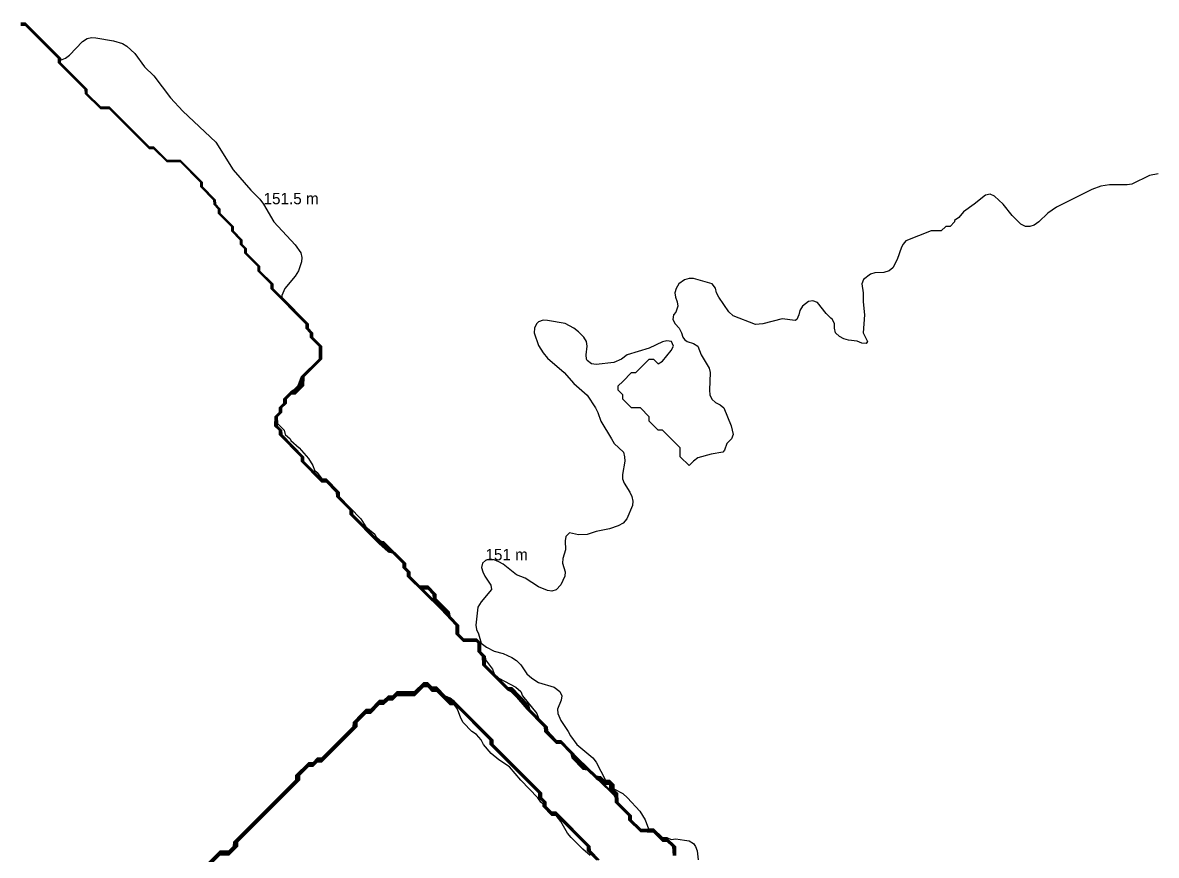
# Model space of a CAD drawing. Header units: metres. Extents: x 1651473 to 1651602, y 8211833 to 8211967.
# Drawn here: x 1651522.72 to 1651541.57, y 8211874.58 to 8211888.42 of the extents above; entities that cross this region are included whole.
import ezdxf

# ---------------------------------------------------------------- set-up
doc = ezdxf.new("R2010")
doc.units = ezdxf.units.M
doc.header["$MEASUREMENT"] = 0
doc.layers.add('Contour_Line_Minor', color=7, linetype='Continuous')
doc.layers.add('FeatureAttribs', color=7, linetype='Continuous')

# ---------------------------------------------------------------- blocks, each defined once
blk = doc.blocks.new('FEATURE')

msp = doc.modelspace()

# ---------------------------------------------------------------- linework, layer by layer
at = {"layer": 'Contour_Line_Minor', "color": 36, "true_color": 0x804000}
for points in [[(1651522.688, 8211888.415, 151.5), (1651522.761, 8211888.415, 151.5), (1651523.35, 8211887.827, 151.5), (1651523.35, 8211887.79, 151.5), (1651523.434, 8211887.827, 151.5), (1651523.498, 8211887.873, 151.5), (1651523.718, 8211888.104, 151.5), (1651523.792, 8211888.154, 151.5), (1651523.866, 8211888.167, 151.5), (1651523.939, 8211888.163, 151.5), (1651524.234, 8211888.112, 151.5), (1651524.381, 8211888.068, 151.5), (1651524.454, 8211888.025, 151.5), (1651524.584, 8211887.901, 151.5), (1651524.746, 8211887.68, 151.5), (1651524.903, 8211887.532, 151.5), (1651525.177, 8211887.164, 151.5), (1651525.387, 8211886.944, 151.5), (1651525.932, 8211886.428, 151.5), (1651526.221, 8211885.969, 151.5), (1651526.515, 8211885.632, 151.5), (1651526.663, 8211885.485, 151.5), (1651526.727, 8211885.398, 151.5), (1651526.9, 8211885.103, 151.5), (1651527.252, 8211884.725, 151.5), (1651527.348, 8211884.588, 151.5), (1651527.363, 8211884.514, 151.5), (1651527.357, 8211884.441, 151.5), (1651527.308, 8211884.294, 151.5), (1651527.252, 8211884.202, 151.5), (1651527.083, 8211883.999, 151.5), (1651527.031, 8211883.88, 151.5), (1651527.031, 8211883.852, 151.5), (1651527.469, 8211883.41, 151.5), (1651527.469, 8211883.337, 151.5), (1651527.543, 8211883.263, 151.5), (1651527.543, 8211883.19, 151.5), (1651527.69, 8211883.042, 151.5), (1651527.69, 8211882.821, 151.5), (1651527.395, 8211882.527, 151.5), (1651527.391, 8211882.38, 151.5), (1651527.252, 8211882.24, 151.5), (1651527.178, 8211882.236, 151.5), (1651527.101, 8211882.159, 151.5), (1651527.101, 8211882.085, 151.5), (1651527.028, 8211882.012, 151.5), (1651527.028, 8211881.938, 151.5), (1651526.955, 8211881.865, 151.5), (1651526.957, 8211881.753, 151.5), (1651527.067, 8211881.644, 151.5), (1651527.089, 8211881.57, 151.5), (1651527.168, 8211881.497, 151.5), (1651527.178, 8211881.471, 151.5), (1651527.32, 8211881.349, 151.5), (1651527.472, 8211881.17, 151.5), (1651527.546, 8211881.058, 151.5), (1651527.576, 8211880.981, 151.5), (1651527.62, 8211880.942, 151.5), (1651527.694, 8211880.834, 151.5), (1651527.767, 8211880.832, 151.5), (1651527.985, 8211880.613, 151.5), (1651527.986, 8211880.54, 151.5), (1651528.342, 8211880.172, 151.5), (1651528.429, 8211880.039, 151.5), (1651528.577, 8211879.914, 151.5), (1651528.595, 8211879.877, 151.5), (1651528.673, 8211879.804, 151.5), (1651528.724, 8211879.795, 151.5), (1651529.088, 8211879.435, 151.5), (1651529.088, 8211879.362, 151.5), (1651529.161, 8211879.288, 151.5), (1651529.161, 8211879.215, 151.5), (1651529.313, 8211879.063, 151.5), (1651529.46, 8211879.054, 151.5), (1651529.593, 8211878.92, 151.5), (1651529.594, 8211878.847, 151.5), (1651529.815, 8211878.626, 151.5), (1651529.823, 8211878.552, 151.5), (1651529.97, 8211878.405, 151.5), (1651529.971, 8211878.258, 151.5), (1651530.049, 8211878.18, 151.5), (1651530.27, 8211878.178, 151.5), (1651530.336, 8211878.111, 151.5), (1651530.337, 8211877.963, 151.5), (1651530.411, 8211877.89, 151.5), (1651530.417, 8211877.827, 151.5), (1651530.535, 8211877.669, 151.5), (1651530.563, 8211877.595, 151.5), (1651530.638, 8211877.521, 151.5), (1651530.92, 8211877.374, 151.5), (1651531.003, 8211877.301, 151.5), (1651531.034, 8211877.227, 151.5), (1651531.274, 8211876.933, 151.5), (1651531.298, 8211876.859, 151.5), (1651531.443, 8211876.712, 151.5), (1651531.447, 8211876.648, 151.5), (1651531.594, 8211876.491, 151.5), (1651531.668, 8211876.486, 151.5), (1651531.963, 8211876.18, 151.5), (1651532.257, 8211875.896, 151.5), (1651532.331, 8211875.889, 151.5), (1651532.404, 8211875.815, 151.5), (1651532.478, 8211875.814, 151.5), (1651532.537, 8211875.755, 151.5), (1651532.537, 8211875.681, 151.5), (1651532.612, 8211875.608, 151.5), (1651532.62, 8211875.461, 151.5), (1651532.84, 8211875.24, 151.5), (1651532.841, 8211875.166, 151.5), (1651532.993, 8211875.015, 151.5), (1651533.214, 8211875.011, 151.5), (1651533.361, 8211874.864, 151.5), (1651533.435, 8211874.864, 151.5), (1651533.576, 8211874.725, 151.5), (1651533.578, 8211874.577, 151.5)], [(1651522.688, 8211888.409, 152), (1651522.761, 8211888.409, 152), (1651523.344, 8211887.827, 152), (1651523.345, 8211887.753, 152), (1651523.788, 8211887.312, 152), (1651523.789, 8211887.238, 152), (1651524.013, 8211887.015, 152), (1651524.16, 8211887.015, 152), (1651524.822, 8211886.353, 152), (1651524.896, 8211886.353, 152), (1651525.117, 8211886.132, 152), (1651525.338, 8211886.132, 152), (1651525.704, 8211885.766, 152), (1651525.704, 8211885.692, 152), (1651525.924, 8211885.471, 152), (1651525.925, 8211885.398, 152), (1651525.998, 8211885.324, 152), (1651525.998, 8211885.251, 152), (1651526.219, 8211885.03, 152), (1651526.219, 8211884.956, 152), (1651526.366, 8211884.809, 152), (1651526.366, 8211884.735, 152), (1651526.44, 8211884.662, 152), (1651526.44, 8211884.588, 152), (1651526.66, 8211884.367, 152), (1651526.66, 8211884.294, 152), (1651526.879, 8211884.073, 152), (1651526.879, 8211883.999, 152), (1651527.463, 8211883.41, 152), (1651527.463, 8211883.337, 152), (1651527.537, 8211883.263, 152), (1651527.537, 8211883.19, 152), (1651527.684, 8211883.042, 152), (1651527.684, 8211882.821, 152), (1651527.39, 8211882.527, 152), (1651527.376, 8211882.38, 152), (1651527.252, 8211882.255, 152), (1651527.178, 8211882.242, 152), (1651527.095, 8211882.159, 152), (1651527.095, 8211882.085, 152), (1651527.022, 8211882.012, 152), (1651527.022, 8211881.938, 152), (1651526.949, 8211881.865, 152), (1651526.952, 8211881.717, 152), (1651527.026, 8211881.644, 152), (1651527.03, 8211881.57, 152), (1651527.392, 8211881.202, 152), (1651527.393, 8211881.128, 152), (1651527.693, 8211880.827, 152), (1651527.767, 8211880.825, 152), (1651527.978, 8211880.613, 152), (1651527.979, 8211880.54, 152), (1651528.201, 8211880.319, 152), (1651528.204, 8211880.245, 152), (1651528.65, 8211879.798, 152), (1651528.724, 8211879.775, 152), (1651528.842, 8211879.656, 152), (1651528.871, 8211879.646, 152), (1651529.081, 8211879.435, 152), (1651529.081, 8211879.362, 152), (1651529.154, 8211879.288, 152), (1651529.154, 8211879.215, 152), (1651529.313, 8211879.056, 152), (1651529.386, 8211879.038, 152), (1651529.46, 8211879.038, 152), (1651529.577, 8211878.92, 152), (1651529.577, 8211878.847, 152), (1651529.799, 8211878.626, 152), (1651529.816, 8211878.552, 152), (1651529.963, 8211878.405, 152), (1651529.964, 8211878.258, 152), (1651530.049, 8211878.173, 152), (1651530.27, 8211878.171, 152), (1651530.33, 8211878.111, 152), (1651530.331, 8211877.963, 152), (1651530.404, 8211877.89, 152), (1651530.411, 8211877.742, 152), (1651530.785, 8211877.371, 152), (1651530.858, 8211877.364, 152), (1651531.133, 8211877.08, 152), (1651531.152, 8211877.006, 152), (1651531.436, 8211876.712, 152), (1651531.441, 8211876.638, 152), (1651531.594, 8211876.484, 152), (1651531.668, 8211876.479, 152), (1651531.877, 8211876.27, 152), (1651531.889, 8211876.235, 152), (1651531.963, 8211876.161, 152), (1651532.075, 8211876.049, 152), (1651532.11, 8211876.038, 152), (1651532.257, 8211875.89, 152), (1651532.331, 8211875.875, 152), (1651532.404, 8211875.801, 152), (1651532.478, 8211875.8, 152), (1651532.523, 8211875.755, 152), (1651532.523, 8211875.681, 152), (1651532.598, 8211875.608, 152), (1651532.613, 8211875.461, 152), (1651532.834, 8211875.24, 152), (1651532.834, 8211875.166, 152), (1651532.993, 8211875.009, 152), (1651533.214, 8211875.004, 152), (1651533.361, 8211874.857, 152), (1651533.435, 8211874.857, 152), (1651533.569, 8211874.725, 152), (1651533.573, 8211874.577, 152)], [(1651522.688, 8211888.403, 152.5), (1651522.761, 8211888.403, 152.5), (1651523.338, 8211887.827, 152.5), (1651523.339, 8211887.753, 152.5), (1651523.782, 8211887.312, 152.5), (1651523.784, 8211887.238, 152.5), (1651524.013, 8211887.01, 152.5), (1651524.16, 8211887.01, 152.5), (1651524.822, 8211886.349, 152.5), (1651524.896, 8211886.349, 152.5), (1651525.117, 8211886.128, 152.5), (1651525.338, 8211886.127, 152.5), (1651525.699, 8211885.766, 152.5), (1651525.7, 8211885.692, 152.5), (1651525.92, 8211885.471, 152.5), (1651525.92, 8211885.398, 152.5), (1651525.993, 8211885.324, 152.5), (1651525.994, 8211885.251, 152.5), (1651526.214, 8211885.03, 152.5), (1651526.214, 8211884.956, 152.5), (1651526.361, 8211884.809, 152.5), (1651526.361, 8211884.735, 152.5), (1651526.435, 8211884.662, 152.5), (1651526.435, 8211884.588, 152.5), (1651526.655, 8211884.367, 152.5), (1651526.655, 8211884.294, 152.5), (1651526.874, 8211884.073, 152.5), (1651526.874, 8211883.999, 152.5), (1651527.458, 8211883.41, 152.5), (1651527.458, 8211883.337, 152.5), (1651527.531, 8211883.263, 152.5), (1651527.531, 8211883.19, 152.5), (1651527.678, 8211883.042, 152.5), (1651527.678, 8211882.821, 152.5), (1651527.384, 8211882.527, 152.5), (1651527.362, 8211882.38, 152.5), (1651527.252, 8211882.269, 152.5), (1651527.178, 8211882.249, 152.5), (1651527.089, 8211882.159, 152.5), (1651527.089, 8211882.085, 152.5), (1651527.016, 8211882.012, 152.5), (1651527.016, 8211881.938, 152.5), (1651526.943, 8211881.865, 152.5), (1651526.945, 8211881.717, 152.5), (1651527.019, 8211881.644, 152.5), (1651527.023, 8211881.57, 152.5), (1651527.385, 8211881.202, 152.5), (1651527.386, 8211881.128, 152.5), (1651527.693, 8211880.82, 152.5), (1651527.767, 8211880.818, 152.5), (1651527.971, 8211880.613, 152.5), (1651527.973, 8211880.54, 152.5), (1651528.194, 8211880.319, 152.5), (1651528.196, 8211880.245, 152.5), (1651528.65, 8211879.79, 152.5), (1651528.724, 8211879.756, 152.5), (1651528.824, 8211879.656, 152.5), (1651528.871, 8211879.639, 152.5), (1651529.075, 8211879.435, 152.5), (1651529.075, 8211879.362, 152.5), (1651529.147, 8211879.288, 152.5), (1651529.148, 8211879.215, 152.5), (1651529.313, 8211879.049, 152.5), (1651529.386, 8211879.021, 152.5), (1651529.46, 8211879.021, 152.5), (1651529.561, 8211878.92, 152.5), (1651529.561, 8211878.847, 152.5), (1651529.783, 8211878.626, 152.5), (1651529.81, 8211878.552, 152.5), (1651529.957, 8211878.405, 152.5), (1651529.958, 8211878.258, 152.5), (1651530.049, 8211878.167, 152.5), (1651530.27, 8211878.165, 152.5), (1651530.323, 8211878.111, 152.5), (1651530.324, 8211877.963, 152.5), (1651530.398, 8211877.89, 152.5), (1651530.404, 8211877.742, 152.5), (1651530.785, 8211877.364, 152.5), (1651530.858, 8211877.35, 152.5), (1651530.981, 8211877.227, 152.5), (1651531.113, 8211877.08, 152.5), (1651531.144, 8211877.006, 152.5), (1651531.429, 8211876.712, 152.5), (1651531.434, 8211876.638, 152.5), (1651531.594, 8211876.477, 152.5), (1651531.668, 8211876.473, 152.5), (1651531.871, 8211876.27, 152.5), (1651531.889, 8211876.216, 152.5), (1651531.963, 8211876.142, 152.5), (1651532.055, 8211876.049, 152.5), (1651532.11, 8211876.031, 152.5), (1651532.257, 8211875.884, 152.5), (1651532.331, 8211875.861, 152.5), (1651532.404, 8211875.787, 152.5), (1651532.478, 8211875.786, 152.5), (1651532.509, 8211875.755, 152.5), (1651532.509, 8211875.681, 152.5), (1651532.584, 8211875.608, 152.5), (1651532.606, 8211875.534, 152.5), (1651532.607, 8211875.461, 152.5), (1651532.827, 8211875.24, 152.5), (1651532.828, 8211875.166, 152.5), (1651532.993, 8211875.003, 152.5), (1651533.214, 8211874.997, 152.5), (1651533.361, 8211874.85, 152.5), (1651533.435, 8211874.85, 152.5), (1651533.561, 8211874.725, 152.5), (1651533.567, 8211874.577, 152.5)], [(1651522.688, 8211888.397, 153), (1651522.761, 8211888.397, 153), (1651523.333, 8211887.827, 153), (1651523.333, 8211887.753, 153), (1651523.776, 8211887.312, 153), (1651523.779, 8211887.238, 153), (1651524.013, 8211887.006, 153), (1651524.16, 8211887.006, 153), (1651524.822, 8211886.344, 153), (1651524.896, 8211886.344, 153), (1651525.117, 8211886.124, 153), (1651525.338, 8211886.123, 153), (1651525.695, 8211885.766, 153), (1651525.695, 8211885.692, 153), (1651525.915, 8211885.471, 153), (1651525.916, 8211885.398, 153), (1651525.989, 8211885.324, 153), (1651525.989, 8211885.251, 153), (1651526.21, 8211885.03, 153), (1651526.21, 8211884.956, 153), (1651526.357, 8211884.809, 153), (1651526.357, 8211884.735, 153), (1651526.43, 8211884.662, 153), (1651526.43, 8211884.588, 153), (1651526.65, 8211884.367, 153), (1651526.65, 8211884.294, 153), (1651526.869, 8211884.073, 153), (1651526.869, 8211883.999, 153), (1651527.452, 8211883.41, 153), (1651527.452, 8211883.337, 153), (1651527.526, 8211883.263, 153), (1651527.526, 8211883.19, 153), (1651527.673, 8211883.042, 153), (1651527.673, 8211882.821, 153), (1651527.378, 8211882.527, 153), (1651527.348, 8211882.38, 153), (1651527.252, 8211882.283, 153), (1651527.178, 8211882.255, 153), (1651527.083, 8211882.159, 153), (1651527.083, 8211882.085, 153), (1651527.01, 8211882.012, 153), (1651527.01, 8211881.938, 153), (1651526.937, 8211881.865, 153), (1651526.939, 8211881.717, 153), (1651527.012, 8211881.644, 153), (1651527.015, 8211881.57, 153), (1651527.378, 8211881.202, 153), (1651527.379, 8211881.128, 153), (1651527.693, 8211880.813, 153), (1651527.767, 8211880.811, 153), (1651527.964, 8211880.613, 153), (1651527.966, 8211880.54, 153), (1651528.187, 8211880.319, 153), (1651528.189, 8211880.245, 153), (1651528.65, 8211879.783, 153), (1651528.724, 8211879.737, 153), (1651528.805, 8211879.656, 153), (1651528.871, 8211879.633, 153), (1651529.068, 8211879.435, 153), (1651529.068, 8211879.362, 153), (1651529.141, 8211879.288, 153), (1651529.141, 8211879.215, 153), (1651529.313, 8211879.043, 153), (1651529.386, 8211879.004, 153), (1651529.46, 8211879.004, 153), (1651529.544, 8211878.92, 153), (1651529.545, 8211878.847, 153), (1651529.767, 8211878.626, 153), (1651529.803, 8211878.552, 153), (1651529.95, 8211878.405, 153), (1651529.951, 8211878.258, 153), (1651530.049, 8211878.16, 153), (1651530.27, 8211878.158, 153), (1651530.317, 8211878.111, 153), (1651530.318, 8211877.963, 153), (1651530.391, 8211877.89, 153), (1651530.397, 8211877.742, 153), (1651530.785, 8211877.357, 153), (1651530.858, 8211877.337, 153), (1651530.968, 8211877.227, 153), (1651531.006, 8211877.169, 153), (1651531.093, 8211877.08, 153), (1651531.137, 8211877.006, 153), (1651531.422, 8211876.712, 153), (1651531.427, 8211876.638, 153), (1651531.594, 8211876.47, 153), (1651531.668, 8211876.467, 153), (1651531.864, 8211876.27, 153), (1651531.889, 8211876.197, 153), (1651532.036, 8211876.049, 153), (1651532.11, 8211876.025, 153), (1651532.257, 8211875.877, 153), (1651532.331, 8211875.847, 153), (1651532.404, 8211875.773, 153), (1651532.478, 8211875.772, 153), (1651532.495, 8211875.755, 153), (1651532.496, 8211875.681, 153), (1651532.57, 8211875.608, 153), (1651532.6, 8211875.534, 153), (1651532.6, 8211875.461, 153), (1651532.821, 8211875.24, 153), (1651532.821, 8211875.166, 153), (1651532.993, 8211874.998, 153), (1651533.214, 8211874.99, 153), (1651533.361, 8211874.843, 153), (1651533.435, 8211874.843, 153), (1651533.554, 8211874.725, 153), (1651533.561, 8211874.577, 153)], [(1651522.688, 8211888.391, 153.5), (1651522.761, 8211888.391, 153.5), (1651523.327, 8211887.827, 153.5), (1651523.327, 8211887.753, 153.5), (1651523.77, 8211887.312, 153.5), (1651523.774, 8211887.238, 153.5), (1651524.013, 8211887.001, 153.5), (1651524.16, 8211887.001, 153.5), (1651524.822, 8211886.34, 153.5), (1651524.896, 8211886.34, 153.5), (1651525.117, 8211886.12, 153.5), (1651525.338, 8211886.119, 153.5), (1651525.691, 8211885.766, 153.5), (1651525.691, 8211885.692, 153.5), (1651525.911, 8211885.471, 153.5), (1651525.911, 8211885.398, 153.5), (1651525.984, 8211885.324, 153.5), (1651525.985, 8211885.251, 153.5), (1651526.205, 8211885.03, 153.5), (1651526.205, 8211884.956, 153.5), (1651526.352, 8211884.809, 153.5), (1651526.352, 8211884.735, 153.5), (1651526.426, 8211884.662, 153.5), (1651526.426, 8211884.588, 153.5), (1651526.645, 8211884.367, 153.5), (1651526.645, 8211884.294, 153.5), (1651526.863, 8211884.073, 153.5), (1651526.864, 8211883.999, 153.5), (1651527.446, 8211883.41, 153.5), (1651527.446, 8211883.337, 153.5), (1651527.52, 8211883.263, 153.5), (1651527.52, 8211883.19, 153.5), (1651527.667, 8211883.042, 153.5), (1651527.667, 8211882.821, 153.5), (1651527.373, 8211882.527, 153.5), (1651527.333, 8211882.38, 153.5), (1651527.252, 8211882.298, 153.5), (1651527.178, 8211882.261, 153.5), (1651527.077, 8211882.159, 153.5), (1651527.077, 8211882.085, 153.5), (1651527.004, 8211882.012, 153.5), (1651527.004, 8211881.938, 153.5), (1651526.931, 8211881.865, 153.5), (1651526.932, 8211881.717, 153.5), (1651527.005, 8211881.644, 153.5), (1651527.008, 8211881.57, 153.5), (1651527.371, 8211881.202, 153.5), (1651527.372, 8211881.128, 153.5), (1651527.693, 8211880.806, 153.5), (1651527.767, 8211880.804, 153.5), (1651527.957, 8211880.613, 153.5), (1651527.959, 8211880.54, 153.5), (1651528.18, 8211880.319, 153.5), (1651528.182, 8211880.245, 153.5), (1651528.65, 8211879.776, 153.5), (1651528.717, 8211879.73, 153.5), (1651528.797, 8211879.65, 153.5), (1651528.871, 8211879.626, 153.5), (1651529.061, 8211879.435, 153.5), (1651529.061, 8211879.362, 153.5), (1651529.134, 8211879.288, 153.5), (1651529.134, 8211879.215, 153.5), (1651529.313, 8211879.036, 153.5), (1651529.382, 8211878.994, 153.5), (1651529.681, 8211878.698, 153.5), (1651529.754, 8211878.623, 153.5), (1651529.797, 8211878.552, 153.5), (1651529.943, 8211878.405, 153.5), (1651529.944, 8211878.258, 153.5), (1651530.049, 8211878.154, 153.5), (1651530.27, 8211878.151, 153.5), (1651530.31, 8211878.111, 153.5), (1651530.311, 8211877.963, 153.5), (1651530.384, 8211877.89, 153.5), (1651530.39, 8211877.742, 153.5), (1651530.785, 8211877.349, 153.5), (1651530.858, 8211877.323, 153.5), (1651530.954, 8211877.227, 153.5), (1651531.003, 8211877.154, 153.5), (1651531.079, 8211877.077, 153.5), (1651531.129, 8211877.006, 153.5), (1651531.415, 8211876.712, 153.5), (1651531.42, 8211876.638, 153.5), (1651531.594, 8211876.464, 153.5), (1651531.668, 8211876.46, 153.5), (1651531.858, 8211876.27, 153.5), (1651531.879, 8211876.197, 153.5), (1651532.036, 8211876.04, 153.5), (1651532.11, 8211876.018, 153.5), (1651532.257, 8211875.871, 153.5), (1651532.331, 8211875.833, 153.5), (1651532.404, 8211875.759, 153.5), (1651532.481, 8211875.755, 153.5), (1651532.482, 8211875.681, 153.5), (1651532.556, 8211875.608, 153.5), (1651532.593, 8211875.534, 153.5), (1651532.594, 8211875.461, 153.5), (1651532.814, 8211875.24, 153.5), (1651532.815, 8211875.166, 153.5), (1651532.993, 8211874.992, 153.5), (1651533.214, 8211874.983, 153.5), (1651533.361, 8211874.836, 153.5), (1651533.435, 8211874.836, 153.5), (1651533.547, 8211874.725, 153.5), (1651533.555, 8211874.577, 153.5)], [(1651522.688, 8211888.385, 154), (1651522.761, 8211888.385, 154), (1651523.321, 8211887.827, 154), (1651523.321, 8211887.753, 154), (1651523.764, 8211887.312, 154), (1651523.769, 8211887.238, 154), (1651524.013, 8211886.996, 154), (1651524.16, 8211886.996, 154), (1651524.822, 8211886.336, 154), (1651524.896, 8211886.336, 154), (1651525.117, 8211886.116, 154), (1651525.338, 8211886.115, 154), (1651525.686, 8211885.766, 154), (1651525.687, 8211885.692, 154), (1651525.906, 8211885.471, 154), (1651525.907, 8211885.398, 154), (1651525.98, 8211885.324, 154), (1651525.981, 8211885.251, 154), (1651526.201, 8211885.03, 154), (1651526.201, 8211884.956, 154), (1651526.348, 8211884.809, 154), (1651526.348, 8211884.735, 154), (1651526.421, 8211884.662, 154), (1651526.421, 8211884.588, 154), (1651526.641, 8211884.367, 154), (1651526.641, 8211884.294, 154), (1651526.858, 8211884.073, 154), (1651526.859, 8211883.999, 154), (1651527.441, 8211883.41, 154), (1651527.441, 8211883.337, 154), (1651527.514, 8211883.263, 154), (1651527.514, 8211883.19, 154), (1651527.661, 8211883.042, 154), (1651527.661, 8211882.821, 154), (1651527.367, 8211882.527, 154), (1651527.32, 8211882.38, 154), (1651527.247, 8211882.306, 154), (1651527.178, 8211882.268, 154), (1651527.071, 8211882.159, 154), (1651527.071, 8211882.085, 154), (1651526.998, 8211882.012, 154), (1651526.998, 8211881.938, 154), (1651526.925, 8211881.865, 154), (1651526.925, 8211881.717, 154), (1651526.998, 8211881.644, 154), (1651527, 8211881.57, 154), (1651527.364, 8211881.202, 154), (1651527.364, 8211881.128, 154), (1651527.693, 8211880.799, 154), (1651527.767, 8211880.797, 154), (1651527.949, 8211880.613, 154), (1651527.952, 8211880.54, 154), (1651528.173, 8211880.319, 154), (1651528.175, 8211880.245, 154), (1651528.65, 8211879.768, 154), (1651528.706, 8211879.73, 154), (1651528.797, 8211879.639, 154), (1651528.871, 8211879.619, 154), (1651529.055, 8211879.435, 154), (1651529.055, 8211879.362, 154), (1651529.127, 8211879.288, 154), (1651529.128, 8211879.215, 154), (1651529.313, 8211879.029, 154), (1651529.371, 8211878.994, 154), (1651529.681, 8211878.687, 154), (1651529.754, 8211878.612, 154), (1651529.79, 8211878.552, 154), (1651529.937, 8211878.405, 154), (1651529.938, 8211878.258, 154), (1651530.049, 8211878.147, 154), (1651530.27, 8211878.145, 154), (1651530.303, 8211878.111, 154), (1651530.304, 8211877.963, 154), (1651530.378, 8211877.89, 154), (1651530.383, 8211877.742, 154), (1651530.785, 8211877.342, 154), (1651530.858, 8211877.309, 154), (1651530.94, 8211877.227, 154), (1651531.122, 8211877.006, 154), (1651531.409, 8211876.712, 154), (1651531.413, 8211876.638, 154), (1651531.594, 8211876.457, 154), (1651531.668, 8211876.454, 154), (1651531.852, 8211876.27, 154), (1651531.87, 8211876.197, 154), (1651532.036, 8211876.03, 154), (1651532.11, 8211876.012, 154), (1651532.257, 8211875.864, 154), (1651532.323, 8211875.829, 154), (1651532.551, 8211875.6, 154), (1651532.587, 8211875.534, 154), (1651532.587, 8211875.461, 154), (1651532.808, 8211875.24, 154), (1651532.808, 8211875.166, 154), (1651532.993, 8211874.986, 154), (1651533.214, 8211874.977, 154), (1651533.361, 8211874.829, 154), (1651533.435, 8211874.829, 154), (1651533.54, 8211874.725, 154), (1651533.55, 8211874.577, 154)], [(1651522.688, 8211888.379, 154.5), (1651522.761, 8211888.379, 154.5), (1651523.315, 8211887.827, 154.5), (1651523.315, 8211887.753, 154.5), (1651523.758, 8211887.312, 154.5), (1651523.764, 8211887.238, 154.5), (1651524.013, 8211886.991, 154.5), (1651524.16, 8211886.991, 154.5), (1651524.822, 8211886.331, 154.5), (1651524.896, 8211886.331, 154.5), (1651525.117, 8211886.112, 154.5), (1651525.338, 8211886.11, 154.5), (1651525.682, 8211885.766, 154.5), (1651525.682, 8211885.692, 154.5), (1651525.902, 8211885.471, 154.5), (1651525.902, 8211885.398, 154.5), (1651525.975, 8211885.324, 154.5), (1651525.976, 8211885.251, 154.5), (1651526.196, 8211885.03, 154.5), (1651526.196, 8211884.956, 154.5), (1651526.343, 8211884.809, 154.5), (1651526.343, 8211884.735, 154.5), (1651526.417, 8211884.662, 154.5), (1651526.417, 8211884.588, 154.5), (1651526.636, 8211884.367, 154.5), (1651526.636, 8211884.294, 154.5), (1651526.853, 8211884.073, 154.5), (1651526.853, 8211883.999, 154.5), (1651527.435, 8211883.41, 154.5), (1651527.435, 8211883.337, 154.5), (1651527.509, 8211883.263, 154.5), (1651527.509, 8211883.19, 154.5), (1651527.656, 8211883.042, 154.5), (1651527.656, 8211882.821, 154.5), (1651527.361, 8211882.527, 154.5), (1651527.309, 8211882.38, 154.5), (1651527.235, 8211882.306, 154.5), (1651527.178, 8211882.274, 154.5), (1651527.065, 8211882.159, 154.5), (1651527.065, 8211882.085, 154.5), (1651526.993, 8211882.012, 154.5), (1651526.991, 8211881.938, 154.5), (1651526.919, 8211881.865, 154.5), (1651526.918, 8211881.717, 154.5), (1651526.991, 8211881.644, 154.5), (1651526.993, 8211881.57, 154.5), (1651527.357, 8211881.202, 154.5), (1651527.357, 8211881.128, 154.5), (1651527.693, 8211880.792, 154.5), (1651527.767, 8211880.79, 154.5), (1651527.942, 8211880.613, 154.5), (1651527.945, 8211880.54, 154.5), (1651528.166, 8211880.319, 154.5), (1651528.168, 8211880.245, 154.5), (1651528.65, 8211879.761, 154.5), (1651528.797, 8211879.629, 154.5), (1651528.871, 8211879.612, 154.5), (1651529.048, 8211879.435, 154.5), (1651529.048, 8211879.362, 154.5), (1651529.12, 8211879.288, 154.5), (1651529.121, 8211879.215, 154.5), (1651529.681, 8211878.676, 154.5), (1651529.754, 8211878.601, 154.5), (1651529.784, 8211878.552, 154.5), (1651529.93, 8211878.405, 154.5), (1651529.931, 8211878.258, 154.5), (1651530.049, 8211878.14, 154.5), (1651530.27, 8211878.138, 154.5), (1651530.297, 8211878.111, 154.5), (1651530.298, 8211877.963, 154.5), (1651530.371, 8211877.89, 154.5), (1651530.376, 8211877.742, 154.5), (1651530.785, 8211877.335, 154.5), (1651530.853, 8211877.301, 154.5), (1651530.932, 8211877.221, 154.5), (1651531.114, 8211877.006, 154.5), (1651531.402, 8211876.712, 154.5), (1651531.405, 8211876.638, 154.5), (1651531.594, 8211876.45, 154.5), (1651531.668, 8211876.447, 154.5), (1651531.845, 8211876.27, 154.5), (1651531.86, 8211876.197, 154.5), (1651532.036, 8211876.021, 154.5), (1651532.11, 8211876.006, 154.5), (1651532.257, 8211875.858, 154.5), (1651532.311, 8211875.829, 154.5), (1651532.551, 8211875.588, 154.5), (1651532.58, 8211875.534, 154.5), (1651532.581, 8211875.461, 154.5), (1651532.801, 8211875.24, 154.5), (1651532.802, 8211875.166, 154.5), (1651532.993, 8211874.981, 154.5), (1651533.214, 8211874.97, 154.5), (1651533.361, 8211874.822, 154.5), (1651533.435, 8211874.822, 154.5), (1651533.532, 8211874.725, 154.5), (1651533.544, 8211874.577, 154.5)], [(1651522.688, 8211888.373, 155), (1651522.761, 8211888.372, 155), (1651523.309, 8211887.827, 155), (1651523.309, 8211887.753, 155), (1651523.752, 8211887.312, 155), (1651523.759, 8211887.238, 155), (1651524.013, 8211886.987, 155), (1651524.16, 8211886.987, 155), (1651524.822, 8211886.327, 155), (1651524.896, 8211886.327, 155), (1651525.117, 8211886.107, 155), (1651525.338, 8211886.106, 155), (1651525.678, 8211885.766, 155), (1651525.678, 8211885.692, 155), (1651525.897, 8211885.471, 155), (1651525.898, 8211885.398, 155), (1651525.971, 8211885.324, 155), (1651525.972, 8211885.251, 155), (1651526.192, 8211885.03, 155), (1651526.192, 8211884.956, 155), (1651526.339, 8211884.809, 155), (1651526.339, 8211884.735, 155), (1651526.412, 8211884.662, 155), (1651526.412, 8211884.588, 155), (1651526.631, 8211884.367, 155), (1651526.631, 8211884.294, 155), (1651526.847, 8211884.073, 155), (1651526.848, 8211883.999, 155), (1651527.429, 8211883.41, 155), (1651527.429, 8211883.337, 155), (1651527.503, 8211883.263, 155), (1651527.503, 8211883.19, 155), (1651527.65, 8211883.042, 155), (1651527.65, 8211882.821, 155), (1651527.355, 8211882.527, 155), (1651527.297, 8211882.38, 155), (1651527.224, 8211882.306, 155), (1651527.178, 8211882.281, 155), (1651527.059, 8211882.159, 155), (1651527.059, 8211882.085, 155), (1651526.987, 8211882.012, 155), (1651526.985, 8211881.938, 155), (1651526.914, 8211881.865, 155), (1651526.911, 8211881.717, 155), (1651526.984, 8211881.644, 155), (1651526.985, 8211881.57, 155), (1651527.35, 8211881.202, 155), (1651527.35, 8211881.128, 155), (1651527.693, 8211880.785, 155), (1651527.767, 8211880.783, 155), (1651527.935, 8211880.613, 155), (1651527.938, 8211880.54, 155), (1651528.159, 8211880.319, 155), (1651528.16, 8211880.245, 155), (1651528.65, 8211879.753, 155), (1651528.797, 8211879.619, 155), (1651528.871, 8211879.606, 155), (1651529.042, 8211879.435, 155), (1651529.042, 8211879.362, 155), (1651529.114, 8211879.288, 155), (1651529.114, 8211879.215, 155), (1651529.681, 8211878.665, 155), (1651529.923, 8211878.405, 155), (1651529.925, 8211878.258, 155), (1651530.049, 8211878.134, 155), (1651530.27, 8211878.131, 155), (1651530.29, 8211878.111, 155), (1651530.291, 8211877.963, 155), (1651530.364, 8211877.89, 155), (1651530.368, 8211877.742, 155), (1651530.785, 8211877.328, 155), (1651530.838, 8211877.301, 155), (1651530.932, 8211877.207, 155), (1651531.106, 8211877.006, 155), (1651531.395, 8211876.712, 155), (1651531.398, 8211876.638, 155), (1651531.594, 8211876.443, 155), (1651531.668, 8211876.441, 155), (1651531.839, 8211876.27, 155), (1651531.851, 8211876.197, 155), (1651532.036, 8211876.011, 155), (1651532.11, 8211875.999, 155), (1651532.257, 8211875.852, 155), (1651532.299, 8211875.829, 155), (1651532.551, 8211875.576, 155), (1651532.574, 8211875.534, 155), (1651532.574, 8211875.461, 155), (1651532.794, 8211875.24, 155), (1651532.795, 8211875.166, 155), (1651532.993, 8211874.975, 155), (1651533.214, 8211874.963, 155), (1651533.361, 8211874.815, 155), (1651533.435, 8211874.815, 155), (1651533.525, 8211874.725, 155), (1651533.538, 8211874.577, 155)], [(1651541.605, 8211885.906, 151), (1651541.458, 8211885.874, 151), (1651541.164, 8211885.734, 151), (1651541.09, 8211885.723, 151), (1651540.796, 8211885.722, 151), (1651540.648, 8211885.696, 151), (1651540.501, 8211885.645, 151), (1651539.912, 8211885.351, 151), (1651539.771, 8211885.251, 151), (1651539.618, 8211885.103, 151), (1651539.544, 8211885.051, 151), (1651539.471, 8211885.026, 151), (1651539.397, 8211885.028, 151), (1651539.323, 8211885.066, 151), (1651539.176, 8211885.213, 151), (1651539.029, 8211885.397, 151), (1651538.882, 8211885.535, 151), (1651538.808, 8211885.566, 151), (1651538.735, 8211885.551, 151), (1651538.547, 8211885.398, 151), (1651538.367, 8211885.273, 151), (1651538.289, 8211885.177, 151), (1651538.219, 8211885.126, 151), (1651538.219, 8211885.103, 151), (1651538.146, 8211885.03, 151), (1651538.072, 8211885.03, 151), (1651537.998, 8211884.956, 151), (1651537.828, 8211884.956, 151), (1651537.41, 8211884.79, 151), (1651537.362, 8211884.735, 151), (1651537.336, 8211884.686, 151), (1651537.262, 8211884.477, 151), (1651537.189, 8211884.342, 151), (1651537.132, 8211884.294, 151), (1651537.042, 8211884.264, 151), (1651536.894, 8211884.258, 151), (1651536.821, 8211884.235, 151), (1651536.702, 8211884.146, 151), (1651536.675, 8211884.073, 151), (1651536.698, 8211883.926, 151), (1651536.699, 8211883.778, 151), (1651536.721, 8211883.558, 151), (1651536.7, 8211883.263, 151), (1651536.769, 8211883.116, 151), (1651536.747, 8211883.086, 151), (1651536.674, 8211883.087, 151), (1651536.6, 8211883.123, 151), (1651536.453, 8211883.14, 151), (1651536.379, 8211883.16, 151), (1651536.305, 8211883.198, 151), (1651536.24, 8211883.263, 151), (1651536.222, 8211883.337, 151), (1651536.221, 8211883.41, 151), (1651536.191, 8211883.484, 151), (1651536.158, 8211883.504, 151), (1651536.085, 8211883.584, 151), (1651535.937, 8211883.763, 151), (1651535.864, 8211883.795, 151), (1651535.79, 8211883.78, 151), (1651535.69, 8211883.705, 151), (1651535.647, 8211883.631, 151), (1651535.631, 8211883.558, 151), (1651535.594, 8211883.484, 151), (1651535.569, 8211883.464, 151), (1651535.349, 8211883.493, 151), (1651535.029, 8211883.41, 151), (1651534.907, 8211883.399, 151), (1651534.539, 8211883.542, 151), (1651534.465, 8211883.608, 151), (1651534.298, 8211883.852, 151), (1651534.261, 8211883.926, 151), (1651534.244, 8211884.005, 151), (1651534.189, 8211884.073, 151), (1651533.876, 8211884.164, 151), (1651533.803, 8211884.162, 151), (1651533.729, 8211884.142, 151), (1651533.634, 8211884.073, 151), (1651533.59, 8211883.999, 151), (1651533.568, 8211883.926, 151), (1651533.576, 8211883.852, 151), (1651533.605, 8211883.778, 151), (1651533.617, 8211883.705, 151), (1651533.582, 8211883.602, 151), (1651533.544, 8211883.558, 151), (1651533.535, 8211883.484, 151), (1651533.571, 8211883.41, 151), (1651533.636, 8211883.337, 151), (1651533.68, 8211883.263, 151), (1651533.698, 8211883.19, 151), (1651533.729, 8211883.15, 151), (1651533.771, 8211883.116, 151), (1651533.876, 8211883.086, 151), (1651533.95, 8211883.037, 151), (1651534.006, 8211882.895, 151), (1651534.14, 8211882.674, 151), (1651534.153, 8211882.601, 151), (1651534.142, 8211882.306, 151), (1651534.15, 8211882.233, 151), (1651534.182, 8211882.159, 151), (1651534.244, 8211882.103, 151), (1651534.318, 8211882.067, 151), (1651534.379, 8211882.012, 151), (1651534.501, 8211881.717, 151), (1651534.535, 8211881.57, 151), (1651534.506, 8211881.497, 151), (1651534.433, 8211881.423, 151), (1651534.392, 8211881.309, 151), (1651534.363, 8211881.276, 151), (1651534.171, 8211881.242, 151), (1651533.95, 8211881.181, 151), (1651533.876, 8211881.129, 151), (1651533.803, 8211881.056, 151), (1651533.657, 8211881.202, 151), (1651533.656, 8211881.349, 151), (1651533.361, 8211881.644, 151), (1651533.288, 8211881.644, 151), (1651533.141, 8211881.791, 151), (1651533.141, 8211881.865, 151), (1651532.993, 8211882.013, 151), (1651532.846, 8211882.013, 151), (1651532.7, 8211882.159, 151), (1651532.699, 8211882.233, 151), (1651532.626, 8211882.306, 151), (1651532.626, 8211882.38, 151), (1651532.699, 8211882.453, 151), (1651532.846, 8211882.6, 151), (1651532.919, 8211882.6, 151), (1651533.14, 8211882.821, 151), (1651533.214, 8211882.821, 151), (1651533.288, 8211882.748, 151), (1651533.361, 8211882.791, 151), (1651533.507, 8211882.969, 151), (1651533.546, 8211883.042, 151), (1651533.513, 8211883.116, 151), (1651533.435, 8211883.127, 151), (1651533.361, 8211883.113, 151), (1651533.14, 8211883.008, 151), (1651532.772, 8211882.897, 151), (1651532.677, 8211882.821, 151), (1651532.551, 8211882.766, 151), (1651532.257, 8211882.737, 151), (1651532.183, 8211882.743, 151), (1651532.11, 8211882.802, 151), (1651532.1, 8211882.821, 151), (1651532.094, 8211882.895, 151), (1651532.107, 8211883.042, 151), (1651532.098, 8211883.116, 151), (1651532.054, 8211883.19, 151), (1651531.963, 8211883.275, 151), (1651531.884, 8211883.337, 151), (1651531.742, 8211883.416, 151), (1651531.447, 8211883.466, 151), (1651531.374, 8211883.469, 151), (1651531.3, 8211883.446, 151), (1651531.267, 8211883.41, 151), (1651531.233, 8211883.337, 151), (1651531.229, 8211883.263, 151), (1651531.3, 8211883.052, 151), (1651531.374, 8211882.926, 151), (1651531.447, 8211882.839, 151), (1651531.726, 8211882.601, 151), (1651531.889, 8211882.418, 151), (1651532.11, 8211882.227, 151), (1651532.247, 8211882.012, 151), (1651532.285, 8211881.938, 151), (1651532.336, 8211881.791, 151), (1651532.511, 8211881.497, 151), (1651532.558, 8211881.423, 151), (1651532.711, 8211881.276, 151), (1651532.731, 8211881.202, 151), (1651532.734, 8211881.128, 151), (1651532.695, 8211880.908, 151), (1651532.697, 8211880.834, 151), (1651532.725, 8211880.76, 151), (1651532.819, 8211880.613, 151), (1651532.85, 8211880.54, 151), (1651532.868, 8211880.466, 151), (1651532.863, 8211880.392, 151), (1651532.767, 8211880.172, 151), (1651532.706, 8211880.098, 151), (1651532.625, 8211880.056, 151), (1651532.478, 8211880.005, 151), (1651532.257, 8211879.957, 151), (1651532.11, 8211879.909, 151), (1651531.963, 8211879.905, 151), (1651531.815, 8211879.935, 151), (1651531.751, 8211879.877, 151), (1651531.742, 8211879.804, 151), (1651531.749, 8211879.656, 151), (1651531.705, 8211879.509, 151), (1651531.7, 8211879.435, 151), (1651531.744, 8211879.288, 151), (1651531.739, 8211879.215, 151), (1651531.668, 8211879.072, 151), (1651531.594, 8211878.992, 151), (1651531.521, 8211878.965, 151), (1651531.447, 8211878.981, 151), (1651531.3, 8211879.042, 151), (1651531.079, 8211879.183, 151), (1651530.932, 8211879.241, 151), (1651530.711, 8211879.414, 151), (1651530.638, 8211879.455, 151), (1651530.564, 8211879.487, 151), (1651530.49, 8211879.498, 151), (1651530.417, 8211879.48, 151), (1651530.367, 8211879.435, 151), (1651530.353, 8211879.362, 151), (1651530.372, 8211879.288, 151), (1651530.408, 8211879.215, 151), (1651530.507, 8211879.067, 151), (1651530.517, 8211878.994, 151), (1651530.343, 8211878.791, 151), (1651530.291, 8211878.699, 151), (1651530.256, 8211878.405, 151), (1651530.269, 8211878.331, 151), (1651530.302, 8211878.258, 151), (1651530.343, 8211878.103, 151), (1651530.432, 8211878.037, 151), (1651530.564, 8211877.97, 151), (1651530.711, 8211877.932, 151), (1651530.858, 8211877.863, 151), (1651530.932, 8211877.815, 151), (1651531.003, 8211877.742, 151), (1651531.105, 8211877.595, 151), (1651531.187, 8211877.522, 151), (1651531.3, 8211877.447, 151), (1651531.561, 8211877.374, 151), (1651531.655, 8211877.301, 151), (1651531.686, 8211877.227, 151), (1651531.677, 8211877.154, 151), (1651531.617, 8211877.006, 151), (1651531.62, 8211876.933, 151), (1651531.668, 8211876.818, 151), (1651531.792, 8211876.638, 151), (1651531.83, 8211876.565, 151), (1651531.936, 8211876.418, 151), (1651532.204, 8211876.197, 151), (1651532.256, 8211876.123, 151), (1651532.413, 8211875.829, 151), (1651532.478, 8211875.828, 151), (1651532.55, 8211875.755, 151), (1651532.551, 8211875.681, 151), (1651532.699, 8211875.606, 151), (1651532.78, 8211875.534, 151), (1651532.986, 8211875.313, 151), (1651533.075, 8211875.166, 151), (1651533.126, 8211875.019, 151), (1651533.214, 8211875.018, 151), (1651533.361, 8211874.871, 151), (1651533.435, 8211874.871, 151), (1651533.508, 8211874.843, 151), (1651533.582, 8211874.849, 151), (1651533.729, 8211874.832, 151), (1651533.803, 8211874.816, 151), (1651533.876, 8211874.772, 151), (1651533.911, 8211874.725, 151), (1651533.939, 8211874.651, 151), (1651533.952, 8211874.504, 151)], [(1651532.308, 8211874.504, 155), (1651532.162, 8211874.651, 155), (1651532.161, 8211874.725, 155), (1651531.594, 8211875.293, 155), (1651531.521, 8211875.294, 155), (1651531.428, 8211875.387, 155), (1651531.427, 8211875.461, 155), (1651531.353, 8211875.534, 155), (1651531.353, 8211875.608, 155), (1651530.544, 8211876.418, 155), (1651530.543, 8211876.491, 155), (1651529.901, 8211877.135, 155), (1651529.828, 8211877.19, 155), (1651529.754, 8211877.224, 155), (1651529.607, 8211877.37, 155), (1651529.533, 8211877.371, 155), (1651529.46, 8211877.443, 155), (1651529.386, 8211877.442, 155), (1651529.239, 8211877.299, 155), (1651528.945, 8211877.295, 155), (1651528.871, 8211877.222, 155), (1651528.797, 8211877.223, 155), (1651528.724, 8211877.149, 155), (1651528.65, 8211877.148, 155), (1651528.503, 8211877, 155), (1651528.429, 8211877, 155), (1651528.361, 8211876.933, 155), (1651528.215, 8211876.786, 155), (1651528.214, 8211876.712, 155), (1651527.693, 8211876.193, 155), (1651527.62, 8211876.19, 155), (1651527.546, 8211876.117, 155), (1651527.472, 8211876.117, 155), (1651527.258, 8211875.902, 155), (1651527.257, 8211875.829, 155), (1651526.225, 8211874.798, 155), (1651526.224, 8211874.725, 155), (1651526.147, 8211874.65, 155), (1651526, 8211874.646, 155), (1651525.779, 8211874.425, 155)], [(1651532.302, 8211874.504, 154.5), (1651532.155, 8211874.651, 154.5), (1651532.155, 8211874.725, 154.5), (1651531.594, 8211875.286, 154.5), (1651531.521, 8211875.287, 154.5), (1651531.421, 8211875.387, 154.5), (1651531.42, 8211875.461, 154.5), (1651531.347, 8211875.534, 154.5), (1651531.346, 8211875.608, 154.5), (1651530.537, 8211876.418, 154.5), (1651530.536, 8211876.491, 154.5), (1651529.901, 8211877.128, 154.5), (1651529.754, 8211877.216, 154.5), (1651529.607, 8211877.362, 154.5), (1651529.533, 8211877.362, 154.5), (1651529.46, 8211877.434, 154.5), (1651529.386, 8211877.434, 154.5), (1651529.239, 8211877.291, 154.5), (1651528.945, 8211877.287, 154.5), (1651528.871, 8211877.214, 154.5), (1651528.797, 8211877.214, 154.5), (1651528.724, 8211877.14, 154.5), (1651528.65, 8211877.14, 154.5), (1651528.503, 8211876.992, 154.5), (1651528.429, 8211876.992, 154.5), (1651528.37, 8211876.933, 154.5), (1651528.223, 8211876.786, 154.5), (1651528.223, 8211876.712, 154.5), (1651527.693, 8211876.185, 154.5), (1651527.62, 8211876.182, 154.5), (1651527.546, 8211876.109, 154.5), (1651527.472, 8211876.109, 154.5), (1651527.266, 8211875.902, 154.5), (1651527.266, 8211875.829, 154.5), (1651526.233, 8211874.798, 154.5), (1651526.233, 8211874.725, 154.5), (1651526.147, 8211874.641, 154.5), (1651526, 8211874.638, 154.5), (1651525.779, 8211874.417, 154.5)], [(1651532.295, 8211874.504, 154), (1651532.149, 8211874.651, 154), (1651532.148, 8211874.725, 154), (1651531.594, 8211875.28, 154), (1651531.521, 8211875.28, 154), (1651531.414, 8211875.387, 154), (1651531.414, 8211875.461, 154), (1651531.34, 8211875.534, 154), (1651531.34, 8211875.608, 154), (1651530.531, 8211876.418, 154), (1651530.529, 8211876.491, 154), (1651529.901, 8211877.121, 154), (1651529.754, 8211877.207, 154), (1651529.607, 8211877.353, 154), (1651529.533, 8211877.354, 154), (1651529.46, 8211877.426, 154), (1651529.386, 8211877.426, 154), (1651529.239, 8211877.282, 154), (1651528.945, 8211877.279, 154), (1651528.871, 8211877.206, 154), (1651528.797, 8211877.206, 154), (1651528.724, 8211877.132, 154), (1651528.65, 8211877.131, 154), (1651528.503, 8211876.984, 154), (1651528.429, 8211876.984, 154), (1651528.378, 8211876.933, 154), (1651528.231, 8211876.786, 154), (1651528.231, 8211876.712, 154), (1651527.693, 8211876.176, 154), (1651527.62, 8211876.174, 154), (1651527.546, 8211876.101, 154), (1651527.472, 8211876.1, 154), (1651527.274, 8211875.902, 154), (1651527.274, 8211875.829, 154), (1651526.242, 8211874.798, 154), (1651526.241, 8211874.725, 154), (1651526.147, 8211874.632, 154), (1651526, 8211874.629, 154), (1651525.779, 8211874.409, 154)], [(1651532.289, 8211874.504, 153.5), (1651532.142, 8211874.651, 153.5), (1651532.141, 8211874.725, 153.5), (1651531.594, 8211875.273, 153.5), (1651531.521, 8211875.274, 153.5), (1651531.407, 8211875.387, 153.5), (1651531.407, 8211875.461, 153.5), (1651531.333, 8211875.534, 153.5), (1651531.333, 8211875.608, 153.5), (1651530.524, 8211876.418, 153.5), (1651530.522, 8211876.491, 153.5), (1651529.901, 8211877.114, 153.5), (1651529.754, 8211877.198, 153.5), (1651529.607, 8211877.345, 153.5), (1651529.533, 8211877.345, 153.5), (1651529.46, 8211877.418, 153.5), (1651529.386, 8211877.418, 153.5), (1651529.239, 8211877.273, 153.5), (1651528.945, 8211877.271, 153.5), (1651528.871, 8211877.198, 153.5), (1651528.797, 8211877.198, 153.5), (1651528.724, 8211877.124, 153.5), (1651528.65, 8211877.123, 153.5), (1651528.503, 8211876.976, 153.5), (1651528.429, 8211876.976, 153.5), (1651528.386, 8211876.933, 153.5), (1651528.239, 8211876.786, 153.5), (1651528.239, 8211876.712, 153.5), (1651527.693, 8211876.168, 153.5), (1651527.62, 8211876.166, 153.5), (1651527.546, 8211876.093, 153.5), (1651527.472, 8211876.092, 153.5), (1651527.282, 8211875.902, 153.5), (1651527.282, 8211875.829, 153.5), (1651526.251, 8211874.798, 153.5), (1651526.25, 8211874.725, 153.5), (1651526.147, 8211874.623, 153.5), (1651526, 8211874.621, 153.5), (1651525.779, 8211874.4, 153.5)], [(1651532.283, 8211874.504, 153), (1651532.136, 8211874.651, 153), (1651532.135, 8211874.725, 153), (1651531.594, 8211875.266, 153), (1651531.521, 8211875.267, 153), (1651531.401, 8211875.387, 153), (1651531.4, 8211875.461, 153), (1651531.327, 8211875.534, 153), (1651531.326, 8211875.608, 153), (1651530.517, 8211876.418, 153), (1651530.516, 8211876.491, 153), (1651529.901, 8211877.107, 153), (1651529.828, 8211877.139, 153), (1651529.754, 8211877.189, 153), (1651529.607, 8211877.336, 153), (1651529.533, 8211877.336, 153), (1651529.46, 8211877.409, 153), (1651529.386, 8211877.409, 153), (1651529.239, 8211877.265, 153), (1651528.945, 8211877.262, 153), (1651528.871, 8211877.189, 153), (1651528.797, 8211877.189, 153), (1651528.724, 8211877.116, 153), (1651528.65, 8211877.115, 153), (1651528.503, 8211876.968, 153), (1651528.429, 8211876.968, 153), (1651528.394, 8211876.933, 153), (1651528.247, 8211876.786, 153), (1651528.247, 8211876.712, 153), (1651527.693, 8211876.16, 153), (1651527.62, 8211876.158, 153), (1651527.546, 8211876.084, 153), (1651527.472, 8211876.084, 153), (1651527.364, 8211875.976, 153), (1651527.29, 8211875.902, 153), (1651527.29, 8211875.829, 153), (1651526.259, 8211874.798, 153), (1651526.259, 8211874.725, 153), (1651526.147, 8211874.614, 153), (1651526, 8211874.612, 153), (1651525.779, 8211874.392, 153)], [(1651532.276, 8211874.504, 152.5), (1651532.129, 8211874.651, 152.5), (1651532.128, 8211874.725, 152.5), (1651531.594, 8211875.26, 152.5), (1651531.521, 8211875.26, 152.5), (1651531.394, 8211875.387, 152.5), (1651531.393, 8211875.461, 152.5), (1651531.32, 8211875.534, 152.5), (1651531.32, 8211875.608, 152.5), (1651530.51, 8211876.418, 152.5), (1651530.509, 8211876.491, 152.5), (1651529.901, 8211877.101, 152.5), (1651529.828, 8211877.124, 152.5), (1651529.754, 8211877.18, 152.5), (1651529.607, 8211877.327, 152.5), (1651529.533, 8211877.328, 152.5), (1651529.46, 8211877.401, 152.5), (1651529.386, 8211877.401, 152.5), (1651529.239, 8211877.256, 152.5), (1651528.945, 8211877.254, 152.5), (1651528.871, 8211877.181, 152.5), (1651528.797, 8211877.181, 152.5), (1651528.724, 8211877.107, 152.5), (1651528.65, 8211877.107, 152.5), (1651528.503, 8211876.96, 152.5), (1651528.429, 8211876.96, 152.5), (1651528.403, 8211876.933, 152.5), (1651528.255, 8211876.786, 152.5), (1651528.255, 8211876.712, 152.5), (1651527.693, 8211876.151, 152.5), (1651527.62, 8211876.15, 152.5), (1651527.546, 8211876.076, 152.5), (1651527.472, 8211876.076, 152.5), (1651527.372, 8211875.976, 152.5), (1651527.298, 8211875.902, 152.5), (1651527.298, 8211875.829, 152.5), (1651526.268, 8211874.798, 152.5), (1651526.267, 8211874.725, 152.5), (1651526.147, 8211874.606, 152.5), (1651526, 8211874.604, 152.5), (1651525.779, 8211874.383, 152.5)], [(1651532.27, 8211874.504, 152), (1651532.123, 8211874.651, 152), (1651532.122, 8211874.725, 152), (1651531.594, 8211875.253, 152), (1651531.521, 8211875.253, 152), (1651531.387, 8211875.387, 152), (1651531.387, 8211875.461, 152), (1651531.313, 8211875.534, 152), (1651531.313, 8211875.608, 152), (1651530.503, 8211876.418, 152), (1651530.502, 8211876.491, 152), (1651529.901, 8211877.094, 152), (1651529.828, 8211877.11, 152), (1651529.607, 8211877.319, 152), (1651529.533, 8211877.319, 152), (1651529.46, 8211877.393, 152), (1651529.386, 8211877.393, 152), (1651529.239, 8211877.247, 152), (1651528.945, 8211877.246, 152), (1651528.871, 8211877.173, 152), (1651528.797, 8211877.173, 152), (1651528.724, 8211877.099, 152), (1651528.65, 8211877.099, 152), (1651528.503, 8211876.951, 152), (1651528.429, 8211876.951, 152), (1651528.411, 8211876.933, 152), (1651528.264, 8211876.786, 152), (1651528.264, 8211876.712, 152), (1651527.693, 8211876.143, 152), (1651527.62, 8211876.142, 152), (1651527.546, 8211876.068, 152), (1651527.472, 8211876.068, 152), (1651527.38, 8211875.976, 152), (1651527.307, 8211875.902, 152), (1651527.307, 8211875.829, 152), (1651526.276, 8211874.798, 152), (1651526.276, 8211874.725, 152), (1651526.147, 8211874.597, 152), (1651526, 8211874.596, 152), (1651525.779, 8211874.375, 152)], [(1651532.263, 8211874.504, 151.5), (1651532.116, 8211874.651, 151.5), (1651532.115, 8211874.725, 151.5), (1651531.594, 8211875.246, 151.5), (1651531.521, 8211875.247, 151.5), (1651531.381, 8211875.387, 151.5), (1651531.38, 8211875.461, 151.5), (1651531.307, 8211875.534, 151.5), (1651531.306, 8211875.608, 151.5), (1651530.496, 8211876.418, 151.5), (1651530.495, 8211876.491, 151.5), (1651529.901, 8211877.087, 151.5), (1651529.828, 8211877.095, 151.5), (1651529.607, 8211877.31, 151.5), (1651529.533, 8211877.311, 151.5), (1651529.46, 8211877.384, 151.5), (1651529.386, 8211877.385, 151.5), (1651529.239, 8211877.239, 151.5), (1651528.945, 8211877.238, 151.5), (1651528.871, 8211877.165, 151.5), (1651528.797, 8211877.165, 151.5), (1651528.724, 8211877.091, 151.5), (1651528.65, 8211877.091, 151.5), (1651528.503, 8211876.943, 151.5), (1651528.429, 8211876.943, 151.5), (1651528.419, 8211876.933, 151.5), (1651528.272, 8211876.786, 151.5), (1651528.272, 8211876.712, 151.5), (1651527.693, 8211876.134, 151.5), (1651527.62, 8211876.134, 151.5), (1651527.546, 8211876.06, 151.5), (1651527.472, 8211876.06, 151.5), (1651527.462, 8211876.049, 151.5), (1651527.315, 8211875.902, 151.5), (1651527.315, 8211875.829, 151.5), (1651526.285, 8211874.798, 151.5), (1651526.284, 8211874.725, 151.5), (1651526.147, 8211874.588, 151.5), (1651526, 8211874.587, 151.5), (1651525.779, 8211874.367, 151.5)], [(1651532.157, 8211874.577, 151), (1651532.036, 8211874.677, 151), (1651531.842, 8211874.872, 151), (1651531.78, 8211874.945, 151), (1651531.668, 8211875.139, 151), (1651531.592, 8211875.24, 151), (1651531.521, 8211875.24, 151), (1651531.374, 8211875.387, 151), (1651531.374, 8211875.425, 151), (1651531.336, 8211875.461, 151), (1651531.289, 8211875.534, 151), (1651531.006, 8211875.829, 151), (1651530.819, 8211876.049, 151), (1651530.638, 8211876.162, 151), (1651530.512, 8211876.27, 151), (1651530.387, 8211876.418, 151), (1651530.343, 8211876.498, 151), (1651530.27, 8211876.584, 151), (1651530.189, 8211876.638, 151), (1651530.049, 8211876.784, 151), (1651530.005, 8211876.859, 151), (1651529.954, 8211877.006, 151), (1651529.902, 8211877.08, 151), (1651529.828, 8211877.081, 151), (1651529.607, 8211877.302, 151), (1651529.533, 8211877.302, 151), (1651529.46, 8211877.376, 151), (1651529.386, 8211877.376, 151), (1651529.239, 8211877.23, 151), (1651528.945, 8211877.23, 151), (1651528.871, 8211877.156, 151), (1651528.797, 8211877.156, 151), (1651528.724, 8211877.083, 151), (1651528.65, 8211877.083, 151), (1651528.503, 8211876.935, 151), (1651528.429, 8211876.935, 151), (1651528.28, 8211876.786, 151), (1651528.28, 8211876.712, 151), (1651527.693, 8211876.126, 151), (1651527.62, 8211876.126, 151), (1651527.546, 8211876.052, 151), (1651527.472, 8211876.052, 151), (1651527.323, 8211875.902, 151), (1651527.323, 8211875.829, 151), (1651526.293, 8211874.798, 151), (1651526.293, 8211874.725, 151), (1651526.147, 8211874.579, 151), (1651526, 8211874.579, 151), (1651525.779, 8211874.358, 151)]]:
    msp.add_polyline3d(points, dxfattribs=at)

# ---------------------------------------------------------------- block references
at = {"layer": 'FeatureAttribs'}
ref = msp.add_blockref('FEATURE', (1651526.727, 8211885.398, 151.5), dxfattribs=at)
ref.add_attrib('NAME', '151.5 m', (1651526.727, 8211885.398, 151.5), dxfattribs={"height": 0.1896})
ref.add_attrib('NAME', '151.5 m', (1651526.727, 8211885.398, 151.5), dxfattribs={"height": 0.1896})
ref = msp.add_blockref('FEATURE', (1651530.417, 8211879.48, 151), dxfattribs=at)
ref.add_attrib('NAME', '151 m', (1651530.417, 8211879.48, 151), dxfattribs={"height": 0.1896})
ref.add_attrib('NAME', '151 m', (1651530.417, 8211879.48, 151), dxfattribs={"height": 0.1896})

doc.saveas('drawing.dxf')
